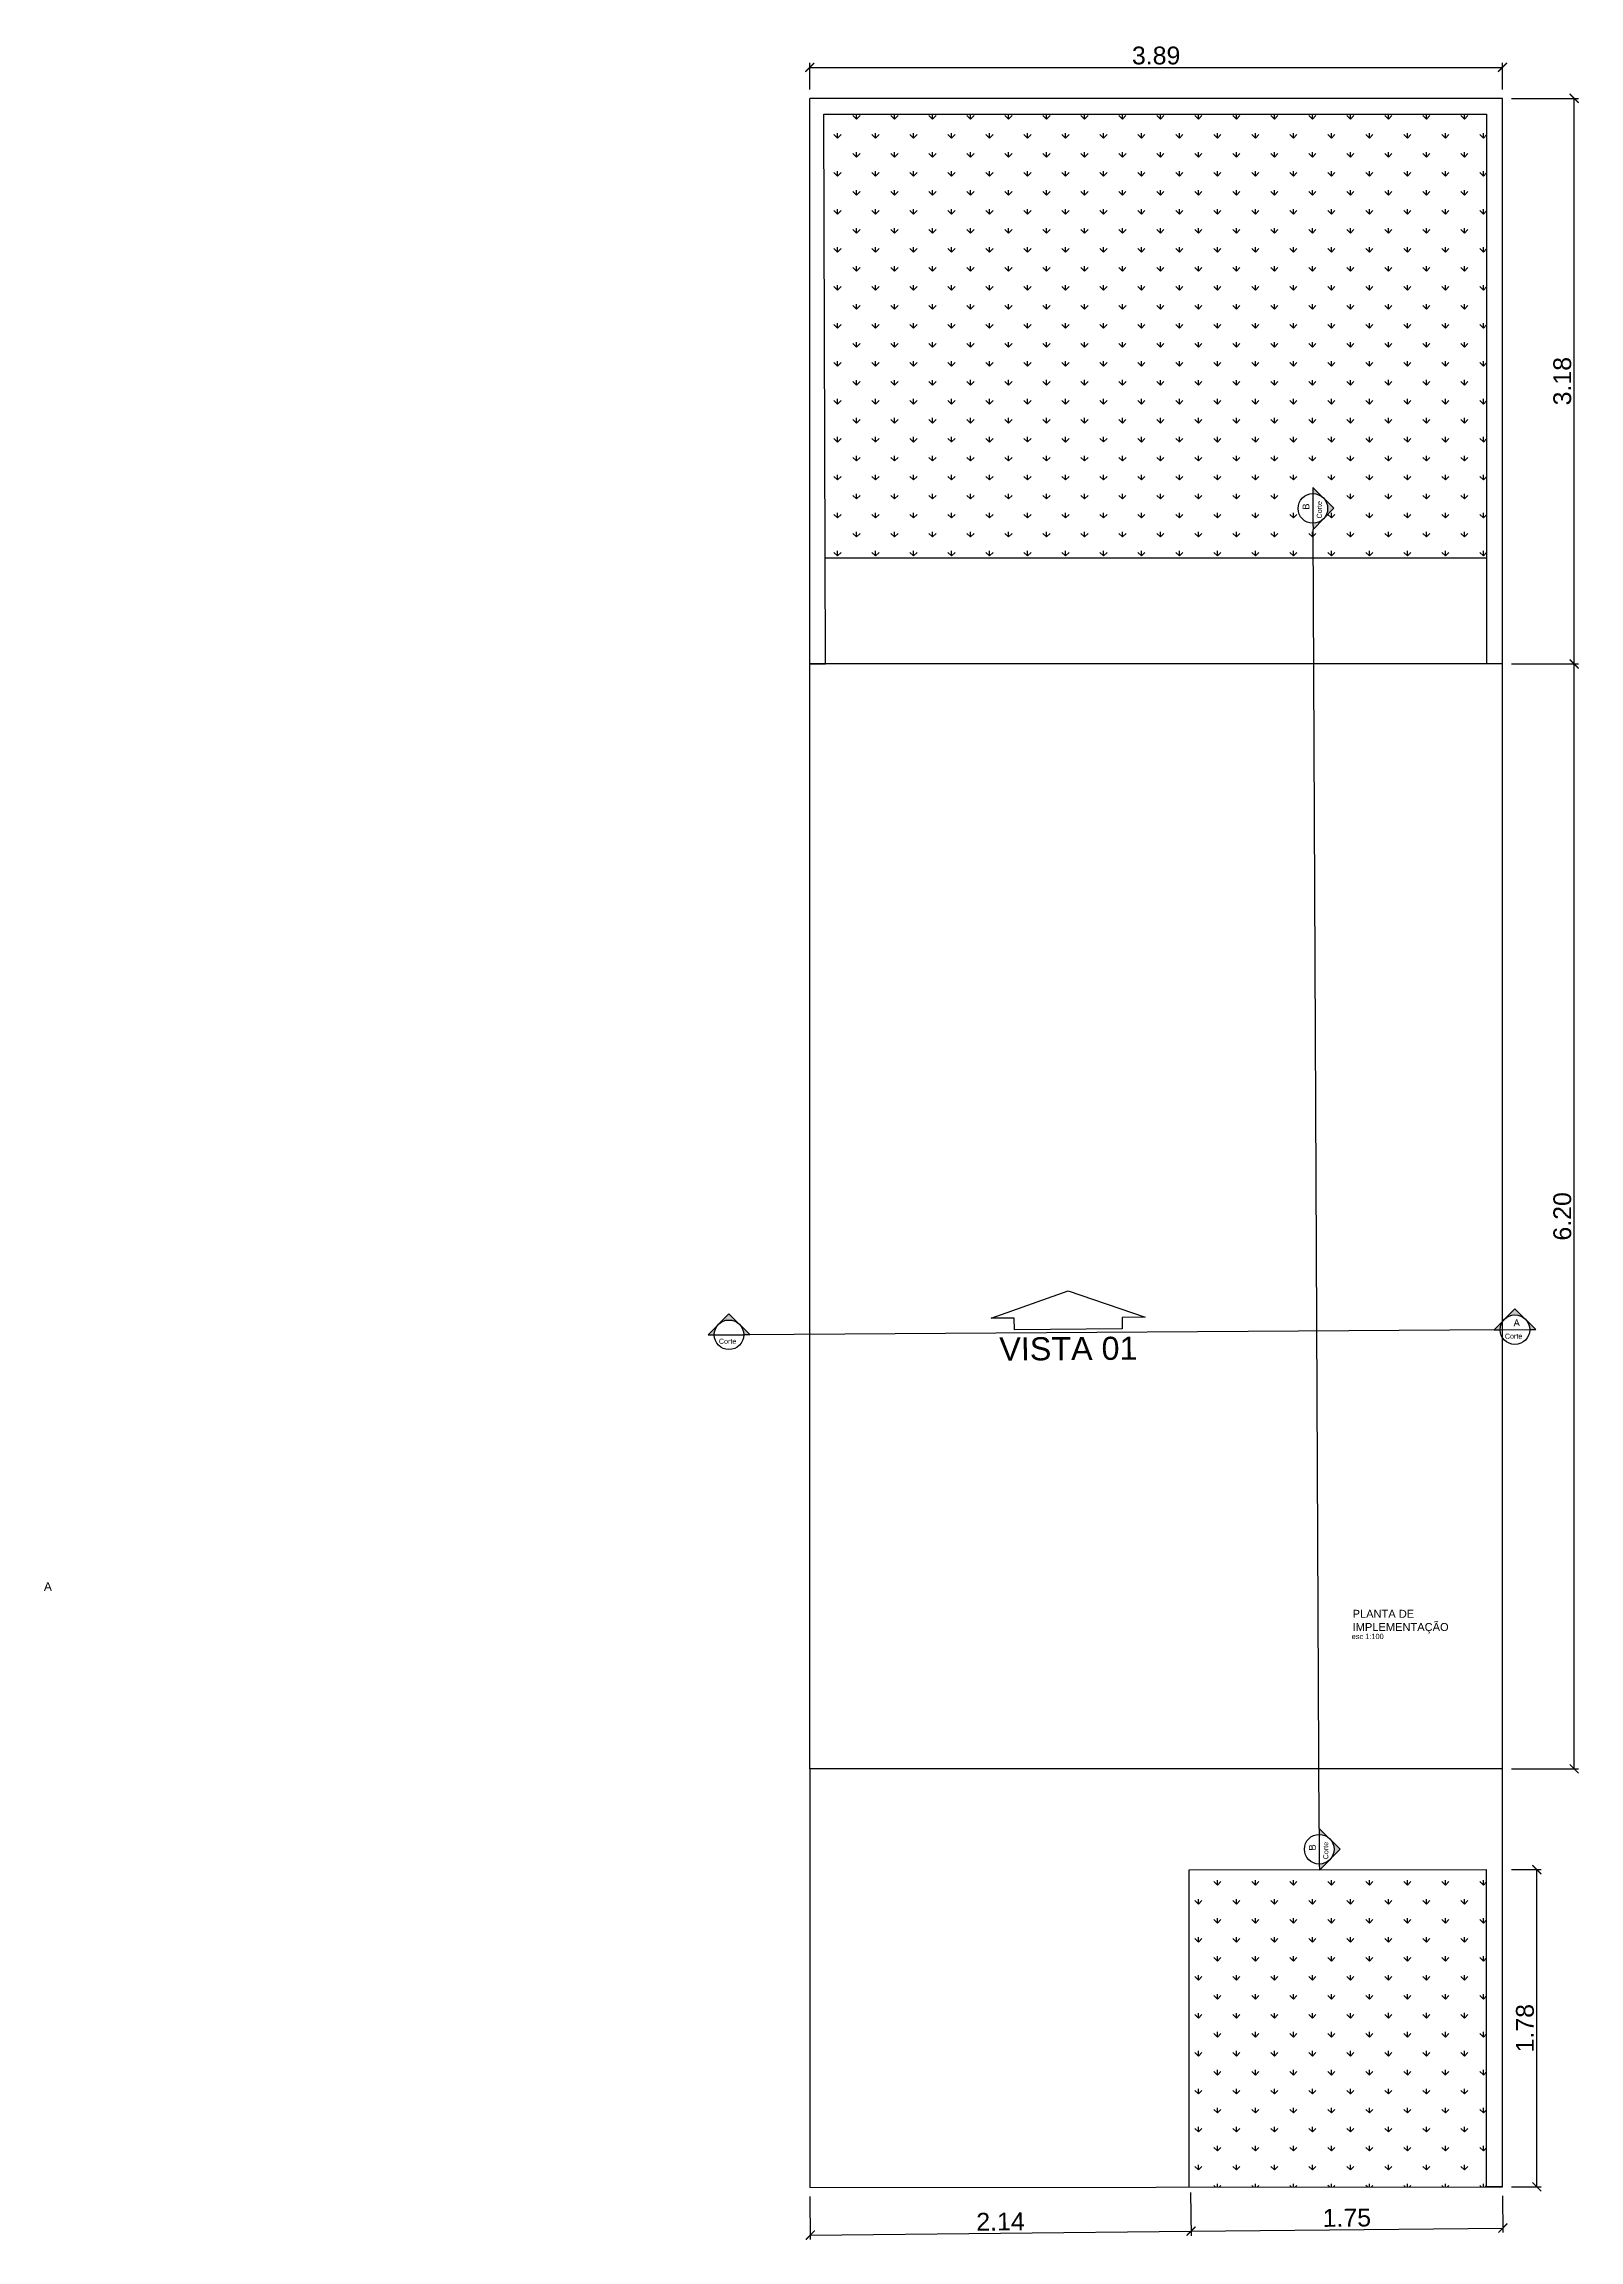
# Model space of a CAD drawing. Header units: millimetres. Extents: x 1336 to 452562, y -55875 to 2212.
# Drawn here: x 1365.67 to 1374.29, y 1622.49 to 1634.82 of the extents above; entities that cross this region are included whole.
import ezdxf

# ---------------------------------------------------------------- set-up
doc = ezdxf.new("R2010")
doc.units = ezdxf.units.MM
doc.linetypes.add('DASHDOTX2', pattern=[50.8, 25.4, -12.7, 0, -12.7])
for name, color, linetype in [('A_0.1', 1, 'Continuous'), ('B_Corte                  2', 4, 'DASHDOTX2'), ('Z_ARQ-TEXTO3', 7, 'Continuous')]:
    doc.layers.add(name, color=color, linetype=linetype)
doc.styles.add('Annotative', font='arial.ttf')
doc.styles.add('Romans', font='aehalf.shx')
doc.dimstyles.new('1-50', dxfattribs={"dimscale": 0.5, "dimtxt": 0.2, "dimasz": 0.1, "dimexe": 0.05, "dimexo": 0.1, "dimgap": 0.03, "dimtad": 1, "dimzin": 5, "dimdsep": 46, "dimtxsty": 'Annotative', "dimblk": 'ARCHTICK', "dimcen": 0, "dimclrd": 256, "dimclre": 256, "dimclrt": 250, "dimadec": 0, "dimazin": 0, "dimtfac": 1, "dimtofl": 0, "dimtmove": 2, "dimatfit": 3, "dimldrblk": 'ARCHTICK', "dimfxl": 0.04, "dimtolj": 1, "dimtzin": 1, "dimarcsym": 0})
pattern_1 = [(90, (556.5885768852588, 660.431929619529), (-0.1065953197704151, 0.1065953197704151), [0.02826535254801853, -0.1849252869928117]), (44.99999999999999, (556.5885768852588, 660.431929619529), (-0.1065953197831059, 0.1065953197831059), [0.02826535254801853, -0.122483194374747]), (135, (556.5885768852588, 660.431929619529), (-0.1065953197831059, -0.1065953197831059), [0.02826535254801853, -0.122483194374747])]

# ---------------------------------------------------------------- blocks, each defined once
blk = doc.blocks.new('DSASADS')
at = {"layer": 'B_Corte                  2', "linetype": 'ByBlock', "lineweight": -2}
h = blk.add_hatch(color=256, dxfattribs=at)
h.paths.add_polyline_path([(2426.81499485394, 1690.775256930738), (2427.062482227292, 1690.527769557386), (2426.917507480588, 1690.527769557386, 0.1989123673796569)])
h.paths.add_polyline_path([(2426.567507480588, 1691.02274430409), (2426.81499485394, 1690.775256930738, 0.4142135623730877), (2426.320020106282, 1690.775256930738)])
h.paths.add_polyline_path([(2426.235254699674, 1690.690491523176), (2426.253180267301, 1690.681712413221, 0.1143487377762482), (2426.217507480588, 1690.527769557386), (2426.072532733884, 1690.527769557386)])
h.paths.add_polyline_path([(2426.320020106282, 1690.775256930738, 0.08268297409211775), (2426.253180267301, 1690.681712413221), (2426.235254699674, 1690.690491523176)])
at = {"layer": 'B_Corte                  2', "linetype": 'Continuous', "lineweight": -2}
blk.add_line((2426.217507480588, 1690.527769557386), (2426.917507480588, 1690.527769557386), dxfattribs=at)
at = {"layer": 'B_Corte                  2', "linetype": 'ByBlock', "lineweight": -2}
blk.add_lwpolyline([(2426.917507480588, 1690.527769557386), (2427.062482227292, 1690.527769557386), (2426.567507480588, 1691.02274430409), (2426.072532733884, 1690.527769557386), (2426.217507480588, 1690.527769557386)], dxfattribs=at)
at = {"layer": 'B_Corte                  2', "linetype": 'Continuous', "lineweight": -2}
blk.add_circle((2426.567507480588, 1690.527769557386), 0.3500000000000001, dxfattribs=at)
blk = doc.blocks.new('_ArchTick')
at = {"color": 0, "linetype": 'ByBlock', "const_width": 0.15}
blk.add_lwpolyline([(-0.5, -0.5), (0.5, 0.5)], dxfattribs=at)
blk = doc.blocks.new('*D97')
at = {"layer": 'A_0.1', "lineweight": -2, "transparency": 16777216}
for p, q in [((1369.968959643854, 1622.732523995963), (1369.971436662179, 1622.490353376364)), ((1372.105508641353, 1622.754377476909), (1372.107985659679, 1622.51220685731)), ((1369.971180965518, 1622.515352068714), (1372.107729963017, 1622.53720554966))]:
    blk.add_line(p, q, dxfattribs=at)
at = {"layer": 'Defpoints', "color": 0, "transparency": 16777216}
for p in [(1369.968448250529, 1622.782521380664), (1372.104997248029, 1622.80437486161), (1372.107729963017, 1622.53720554966)]:
    blk.add_point(p, dxfattribs=at)
at = {"layer": 'A_0.1', "lineweight": -2, "transparency": 16777216, "xscale": 0.05, "yscale": 0.05, "zscale": 0.05}
for p, rotation in [((1372.107729963017, 1622.53720554966), 0.5860238003709892), ((1369.971180965518, 1622.515352068714), 180.586023800371)]:
    blk.add_blockref('_ArchTick', p, dxfattribs=dict(at, rotation=rotation))
at = {"layer": 'A_0.1', "color": 250, "transparency": 16777216, "insert": (1371.038788559931, 1622.591480037066), "char_height": 0.1, "attachment_point": 5, "rotation": 0.5860238003709891, "style": 'Annotative'}
blk.add_mtext('\\A1;2.14', dxfattribs=at)
blk = doc.blocks.new('*D98')
at = {"layer": 'A_0.1', "lineweight": -2, "transparency": 16777216}
for p, q in [((1372.105508641353, 1622.754377476909), (1372.107985659679, 1622.512206857309)), ((1373.856370777205, 1622.736643723677), (1373.858483270179, 1622.530111649673)), ((1372.107729963017, 1622.537205549659), (1373.858227573516, 1622.555110342024))]:
    blk.add_line(p, q, dxfattribs=at)
at = {"layer": 'Defpoints', "color": 0, "transparency": 16777216}
for p in [(1372.104997248029, 1622.804374861609), (1373.855859383881, 1622.786641108378), (1373.858227573516, 1622.555110342024)]:
    blk.add_point(p, dxfattribs=at)
at = {"layer": 'A_0.1', "lineweight": -2, "transparency": 16777216, "xscale": 0.05, "yscale": 0.05, "zscale": 0.05}
for p, rotation in [((1372.107729963017, 1622.537205549659), 180.5860238003675), ((1373.858227573516, 1622.555110342024), 0.5860238003674906)]:
    blk.add_blockref('_ArchTick', p, dxfattribs=dict(at, rotation=rotation))
at = {"layer": 'A_0.1', "color": 250, "transparency": 16777216, "insert": (1372.982303143035, 1622.612211789421), "char_height": 0.1, "attachment_point": 5, "rotation": 0.5860238003674909, "style": 'Annotative'}
blk.add_mtext('\\A1;1.75', dxfattribs=at)
blk = doc.blocks.new('*D100')
at = {"layer": 'A_0.1', "lineweight": -2, "transparency": 16777216}
for p, q in [((1373.905859383882, 1624.567041412164), (1374.073350822374, 1624.567041412164)), ((1374.048350822374, 1622.786641108378), (1374.048350822374, 1624.567041412164)), ((1373.905859383882, 1622.786641108378), (1374.073350822374, 1622.786641108378))]:
    blk.add_line(p, q, dxfattribs=at)
at = {"layer": 'Defpoints', "color": 0, "transparency": 16777216}
for p in [(1373.855859383882, 1624.567041412164), (1374.048350822374, 1624.567041412164), (1373.855859383882, 1622.786641108378)]:
    blk.add_point(p, dxfattribs=at)
at = {"layer": 'A_0.1', "lineweight": -2, "transparency": 16777216, "xscale": 0.05, "yscale": 0.05, "zscale": 0.05}
for p, rotation in [((1374.048350822374, 1624.567041412164), 90), ((1374.048350822374, 1622.786641108378), 270)]:
    blk.add_blockref('_ArchTick', p, dxfattribs=dict(at, rotation=rotation))
at = {"layer": 'A_0.1', "color": 250, "transparency": 16777216, "insert": (1373.982293523602, 1623.676841260271), "char_height": 0.1, "attachment_point": 5, "rotation": 90, "style": 'Annotative'}
blk.add_mtext('\\A1;1.78', dxfattribs=at)
blk = doc.blocks.new('*D102')
at = {"layer": 'A_0.1', "lineweight": -2, "transparency": 16777216}
for p, q in [((1373.905859383882, 1631.335200604416), (1374.28286582194, 1631.335200604416)), ((1374.25786582194, 1625.133144244799), (1374.25786582194, 1631.335200604416)), ((1373.905859383882, 1625.133144244799), (1374.28286582194, 1625.133144244799))]:
    blk.add_line(p, q, dxfattribs=at)
at = {"layer": 'Defpoints', "color": 0, "transparency": 16777216}
for p in [(1373.855859383882, 1631.335200604416), (1374.25786582194, 1631.335200604416), (1373.855859383882, 1625.133144244799)]:
    blk.add_point(p, dxfattribs=at)
at = {"layer": 'A_0.1', "lineweight": -2, "transparency": 16777216, "xscale": 0.05, "yscale": 0.05, "zscale": 0.05}
for p, rotation in [((1374.25786582194, 1631.335200604416), 90), ((1374.25786582194, 1625.133144244799), 270)]:
    blk.add_blockref('_ArchTick', p, dxfattribs=dict(at, rotation=rotation))
at = {"layer": 'A_0.1', "color": 250, "transparency": 16777216, "insert": (1374.191808523168, 1628.234172424607), "char_height": 0.1, "attachment_point": 5, "rotation": 90, "style": 'Annotative'}
blk.add_mtext('\\A1;6.20', dxfattribs=at)
blk = doc.blocks.new('*D103')
at = {"layer": 'A_0.1', "lineweight": -2, "transparency": 16777216}
for p, q in [((1373.905859383882, 1634.510416061254), (1374.282865821941, 1634.510416061254)), ((1374.257865821941, 1631.335200604416), (1374.257865821941, 1634.510416061254)), ((1373.905859383882, 1631.335200604416), (1374.282865821941, 1631.335200604416))]:
    blk.add_line(p, q, dxfattribs=at)
at = {"layer": 'Defpoints', "color": 0, "transparency": 16777216}
for p in [(1373.855859383882, 1634.510416061254), (1374.257865821941, 1634.510416061254), (1373.855859383882, 1631.335200604416)]:
    blk.add_point(p, dxfattribs=at)
at = {"layer": 'A_0.1', "lineweight": -2, "transparency": 16777216, "xscale": 0.05, "yscale": 0.05, "zscale": 0.05}
for p, rotation in [((1374.257865821941, 1634.510416061254), 90), ((1374.257865821941, 1631.335200604416), 270)]:
    blk.add_blockref('_ArchTick', p, dxfattribs=dict(at, rotation=rotation))
at = {"layer": 'A_0.1', "color": 250, "transparency": 16777216, "insert": (1374.191774416757, 1632.922808332834), "char_height": 0.1, "attachment_point": 5, "rotation": 90, "style": 'Annotative'}
blk.add_mtext('\\A1;3.18', dxfattribs=at)
blk = doc.blocks.new('*D104')
at = {"layer": 'A_0.1', "lineweight": -2, "transparency": 16777216}
for p, q in [((1369.968446067566, 1634.560416061253), (1369.968446067566, 1634.709331464715)), ((1369.968446067566, 1634.684331464715), (1373.855859383881, 1634.684331464715)), ((1373.855859383881, 1634.560416061253), (1373.855859383881, 1634.709331464715))]:
    blk.add_line(p, q, dxfattribs=at)
at = {"layer": 'Defpoints', "color": 0, "transparency": 16777216}
for p in [(1373.855859383881, 1634.684331464715), (1369.968446067566, 1634.510416061253), (1373.855859383881, 1634.510416061253)]:
    blk.add_point(p, dxfattribs=at)
at = {"layer": 'A_0.1', "lineweight": -2, "transparency": 16777216, "xscale": 0.05, "yscale": 0.05, "zscale": 0.05, "rotation": 180}
blk.add_blockref('_ArchTick', (1369.968446067566, 1634.684331464715), dxfattribs=at)
at = {"layer": 'A_0.1', "lineweight": -2, "transparency": 16777216, "xscale": 0.05, "yscale": 0.05, "zscale": 0.05}
blk.add_blockref('_ArchTick', (1373.855859383881, 1634.684331464715), dxfattribs=at)
at = {"layer": 'A_0.1', "color": 250, "transparency": 16777216, "insert": (1371.912152725724, 1634.750422869899), "char_height": 0.1, "attachment_point": 5, "style": 'Annotative'}
blk.add_mtext('\\A1;3.89', dxfattribs=at)

msp = doc.modelspace()

# ---------------------------------------------------------------- hatches: boundary and pattern name
at = {"layer": 'A_0.1'}
h = msp.add_hatch(dxfattribs=at)
h.set_pattern_fill('GRASS', color=3, scale=0.005934982162313604)
h.set_pattern_definition(pattern_1)
edge = h.paths.add_edge_path()
edge.add_line((1373.766834651447, 1634.421391328818), (1370.046881687408, 1634.421391328818))
edge.add_line((1370.046881687408, 1634.421391328818), (1370.055434432194, 1631.928698820646))
edge.add_line((1370.055434432194, 1631.928698820646), (1372.793589078286, 1631.928698820646))
edge.add_line((1372.793589078286, 1631.928698820646), (1372.79254049651, 1632.091016899333))
edge.add_line((1372.792540496511, 1632.091016899333), (1372.792318467355, 1632.125386510327))
edge.add_arc((1372.791782441529, 1632.208362091393), 0.08297731242276861, 179.9999999999068, 270.3701280532776, ccw=False)
edge.add_arc((1372.79178244153, 1632.208362091393), 0.08297731242302066, 90.37012805346399, 180.0000000000932, ccw=False)
edge.add_line((1372.791246415704, 1632.291337672459), (1372.791024386538, 1632.325707283452))
edge.add_line((1372.791024386538, 1632.325707283452), (1372.909127633589, 1632.209120146385))
edge.add_line((1372.909127633589, 1632.209120146385), (1372.792540496511, 1632.091016899323))
edge.add_line((1372.792540496511, 1632.091016899322), (1372.793589078286, 1631.928698820646))
edge.add_line((1372.793589078286, 1631.928698820646), (1373.766834651447, 1631.928698820646))
edge.add_line((1373.766834651447, 1631.928698820646), (1373.766834651447, 1634.421391328818))
h.paths.add_polyline_path([(1372.858890703572, 1632.142991620791), (1372.858166255683, 1632.255134509785), (1372.799154991504, 1632.254753294478), (1372.799879439394, 1632.142610405484)], flags=16)
h = msp.add_hatch(dxfattribs=at)
h.set_pattern_fill('GRASS', color=3, scale=0.005934982162313604)
h.set_pattern_definition(pattern_1)
h.paths.add_polyline_path([(1372.098459823575, 1624.565273333103), (1372.098459823575, 1622.784778684408), (1373.766834701438, 1622.786546763468), (1373.766834701438, 1624.567041412162)])

# ---------------------------------------------------------------- linework, layer by layer
for p, q in [((1373.855859383881, 1634.510416061253), (1369.968446067566, 1634.510416061253)), ((1369.968446067566, 1631.335200604415), (1369.968446067566, 1634.510416061253)), ((1370.046881687408, 1634.421391328818), (1373.766834651447, 1634.421391328818)), ((1370.057470800001, 1631.335200604415), (1370.046881687408, 1634.421391328818)), ((1373.766834651447, 1634.421391328818), (1373.766834651447, 1631.335200604415)), ((1373.855859383881, 1631.335200604415), (1373.855859383881, 1634.510416061253)), ((1373.766834651447, 1631.928698820647), (1370.055434432194, 1631.928698820647)), ((1373.855859383881, 1631.335200604415), (1369.968446067566, 1631.335200604415)), ((1369.968446067566, 1625.133144244798), (1369.968446067566, 1631.335200604415)), ((1369.968446067566, 1631.335200604415), (1370.057470800001, 1631.335200604415)), ((1373.855859383881, 1625.133144244798), (1373.855859383881, 1631.335200604415)), ((1373.855859383881, 1625.133144244798), (1369.968446067566, 1625.133144244798)), ((1369.968446067566, 1625.133144244798), (1369.968448250529, 1622.782521380664)), ((1373.855859383881, 1622.786641108378), (1373.855859383881, 1625.133144244798)), ((1372.098459823575, 1624.565273333103), (1373.766834701438, 1624.567041412162)), ((1372.098459823575, 1622.784778684409), (1372.098459823575, 1624.565273333103)), ((1373.766834701438, 1622.786546763468), (1373.766834701438, 1624.567041412162)), ((1369.968448250529, 1622.782521380664), (1373.855859383881, 1622.786641108378)), ((1372.098459823575, 1622.784778684409), (1372.098459823575, 1622.784778684409)), ((1373.855859383881, 1622.786641108378), (1373.766834701438, 1622.786546763468))]:
    msp.add_line(p, q, dxfattribs=at)
at = {"layer": 'A_0.1', "linetype": 'ByBlock'}
msp.add_lwpolyline([(1371.721651706742, 1627.60207064429), (1371.116533985942, 1627.598161557767), (1371.116115155243, 1627.662995599289), (1370.986447072276, 1627.662157937892), (1371.417696743973, 1627.816229572731), (1371.85090095901, 1627.667742347211), (1371.721232876043, 1627.666904685813), (1371.721651706742, 1627.60207064429)], dxfattribs=at)
at = {"layer": 'B_Corte                  2'}
for p, q in [((1372.826690607976, 1624.798862962707), (1372.792540496511, 1632.091016899334)), ((1373.842566360112, 1627.597483201692), (1369.597974403778, 1627.570062954944))]:
    msp.add_line(p, q, dxfattribs=at)

# ---------------------------------------------------------------- block references
for p, xscale, yscale, zscale, rotation in [((968.2968486177263, 2204.893168908849), 0.2370780354940332, 0.2370780354940332, 0.2370780354940332, 270.3701280532746), ((796.830192005257, 1223.074593105314), 0.2370780354940331, 0.2370780354940331, 0.2370780354940331, 0.3701280532748034), ((801.2407351237237, 1223.103085403713), 0.2370780354940331, 0.2370780354940331, 0.2370780354940331, 0.3701280532748034), ((968.3325148391643, 2197.366324588104), 0.2370780354940332, 0.2370780354940332, 0.2370780354940332, 270.3701280532746)]:
    msp.add_blockref('DSASADS', p, dxfattribs=dict(at, xscale=xscale, yscale=yscale, zscale=zscale, rotation=rotation))

# ---------------------------------------------------------------- texts
at = {"layer": 'A_0.1', "color": 2, "insert": (1371.419372066769, 1627.556893406719), "char_height": 0.1296707886551675, "attachment_point": 2, "rotation": 0.37012805327481607, "style": 'Romans'}
msp.add_mtext('{\\fArial|b0|i0|c0|p34;VISTA 01}', dxfattribs=at)
at = {"layer": 'Z_ARQ-TEXTO3', "attachment_point": 1, "style": 'Romans'}
for s, insert, char_height, rotation in [('{\\fArial|b0|i0|c0|p34;B}', (1372.7340408577, 1632.200560780102), 0.03793248567904528, 90.37012805327481), ('{\\fArial|b0|i0|c0|p34;Corte}', (1372.814070143746, 1632.151853991659), 0.02863698060316962, 90.3701280532748), ('{\\fArial|b0|i0|c0|p34;A}', (1373.917740629898, 1627.655760811351), 0.03793248567904528, 0.37012805327481607), ('{\\fArial|b0|i0|c0|p34;Corte}', (1369.458490722989, 1627.547239226893), 0.02863698060316962, 0.37012805327475123), ('{\\fArial|b0|i0|c0|p34;Corte}', (1373.869033841456, 1627.575731525292), 0.02863698060316962, 0.37012805327475123), ('{\\fArial|b0|i0|c0|p34;A}', (1365.670418573073, 1626.180053107004), 0.04818222816193325, 0.37012805327481607), ('{\\fArial|b0|i0|c0|p34;B}', (1372.769707079138, 1624.673716459358), 0.03793248567904528, 90.37012805327481), ('{\\fArial|b0|i0|c0|p34;Corte}', (1372.849736365184, 1624.625009670915), 0.02863698060316962, 90.3701280532748)]:
    msp.add_mtext(s, dxfattribs=dict(at, insert=insert, char_height=char_height, rotation=rotation))
for s, insert, char_height in [('{\\fArial|b0|i0|c0|p34;PLANTA DE \\PIMPLEMENTAÇÃO}', (1373.014734498269, 1626.025554748785), 0.04451236621739251), ('{\\fArial|b0|i0|c0|p34;esc 1:100}', (1373.009575353905, 1625.890935035178), 0.02967491081156802)]:
    msp.add_mtext(s, dxfattribs=dict(at, insert=insert, char_height=char_height))

# ---------------------------------------------------------------- dimensions: what is measured, and where the dimension line sits
at = {"layer": 'A_0.1'}
dim = msp.add_linear_dim(base=(1373.855859383881, 1634.684331464715), p1=(1369.968446067566, 1634.510416061253), p2=(1373.855859383881, 1634.510416061253), dimstyle='1-50', dxfattribs=at)
dim.commit()
dim.dimension.update_dxf_attribs({"geometry": '*D104', "text_midpoint": (1371.912152725724, 1634.750422869899)})
for base, p1, p2, angle, picture, middle in [((1374.257865821941, 1634.510416061254), (1373.855859383881, 1631.335200604415), (1373.855859383881, 1634.510416061253), 90, '*D103', (1374.191774416757, 1632.922808332834)), ((1374.25786582194, 1631.335200604416), (1373.855859383881, 1625.133144244798), (1373.855859383881, 1631.335200604415), 90, '*D102', (1374.191808523168, 1628.234172424607)), ((1374.048350822374, 1624.567041412164), (1373.855859383881, 1622.786641108378), (1373.855859383881, 1624.567041412163), 90, '*D100', (1373.982293523602, 1623.676841260271)), ((1373.858227573516, 1622.555110342024), (1372.104997248029, 1622.804374861609), (1373.855859383881, 1622.786641108378), 180.5860238003675, '*D98', (1372.982303143035, 1622.612211789421))]:
    dim = msp.add_linear_dim(base=base, p1=p1, p2=p2, angle=angle, dimstyle='1-50', dxfattribs=at)
    dim.commit()
    dim.dimension.update_dxf_attribs({"geometry": picture, "text_midpoint": middle})
dim = msp.add_aligned_dim(p1=(1369.968448250529, 1622.782521380664), p2=(1372.104997248029, 1622.804374861609), distance=-0.2671832872364301, dimstyle='1-50', dxfattribs=at)
dim.commit()
dim.dimension.update_dxf_attribs({"geometry": '*D97', "text_midpoint": (1371.038788559931, 1622.591480037066)})

doc.saveas('drawing.dxf')
